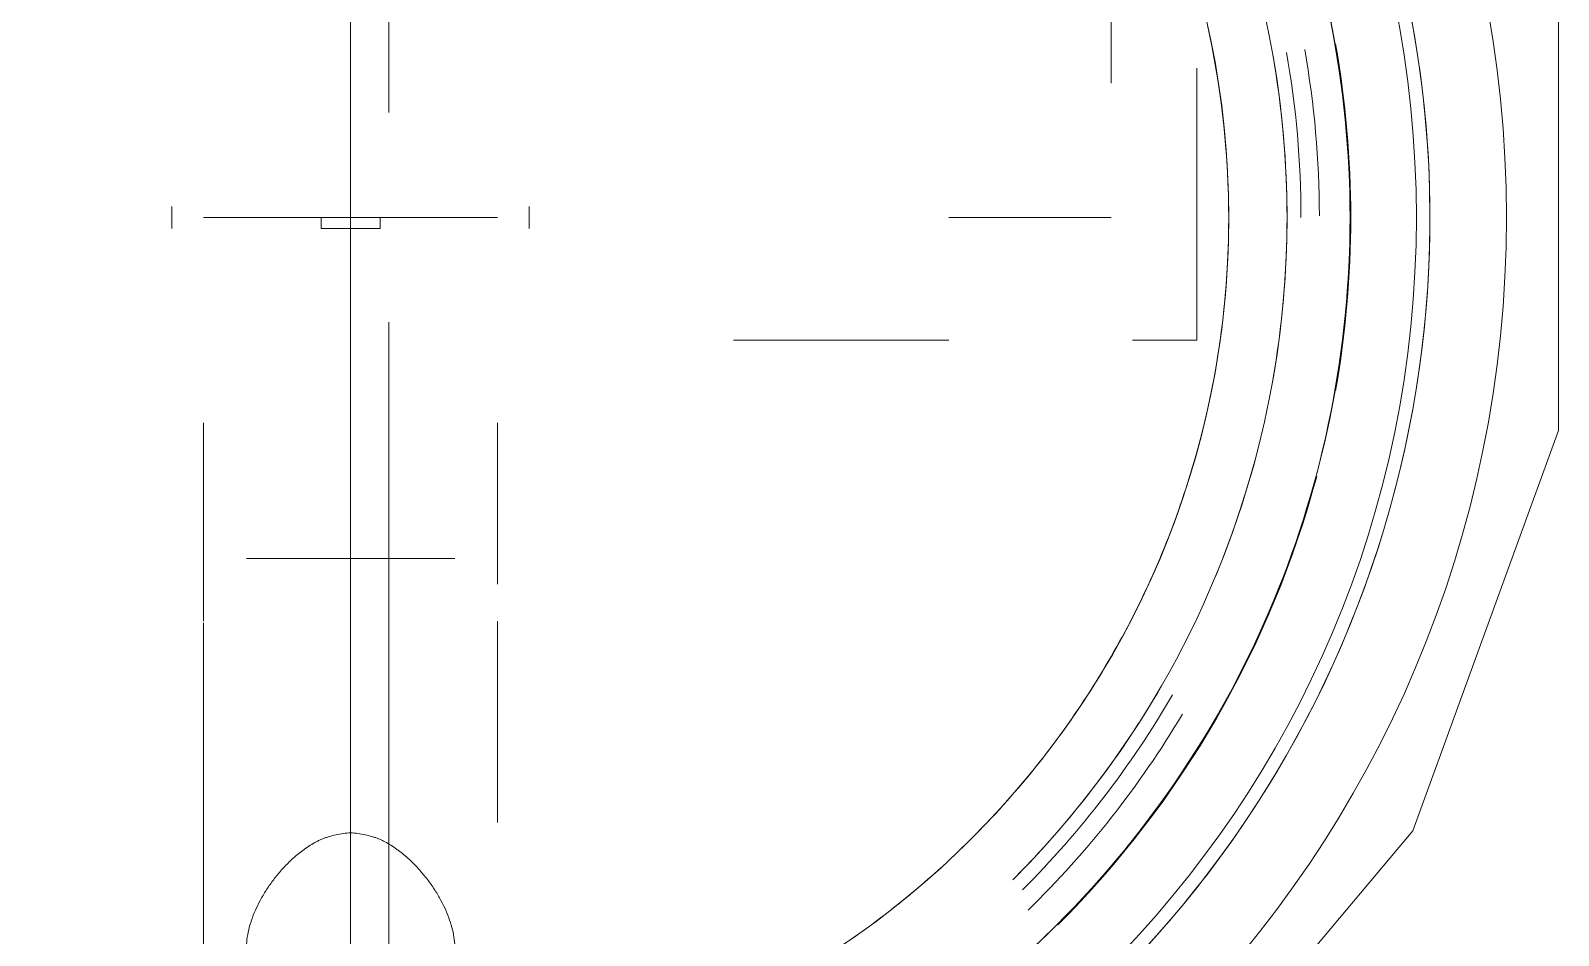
# Model space of a CAD drawing. Header units: metres. Extents: x 149 to 429, y -3 to 162.
# Drawn here: x 355.9217 to 356.0462, y 96.0434 to 96.1172 of the extents above; entities that cross this region are included whole.
import ezdxf

# ---------------------------------------------------------------- set-up
doc = ezdxf.new("R2010")
doc.units = ezdxf.units.M
doc.layers.add('P-SANR-FIXT', color=7, linetype='Continuous', lineweight=5)

# ---------------------------------------------------------------- blocks, each defined once
blk = doc.blocks.new('Bomba Jacuzzi1 - 15B-T 1_1_2CV TRIF_220_380V _1 1_2CV_-V121-TÉRREO 1_20 - Dependente 2')
at = {"layer": 'P-SANR-FIXT', "color": 7, "lineweight": 15, "true_color": 0xfcfcfc}
for p, q in [((0.0009000000000000002, 0.01457100000000055), (-0.0009000000000000002, 0.01457100000000055)), ((-0.0009000000000000002, 0.01457100000000057), (0.0009000000000000002, 0.01457100000000057)), ((0, 0.01037671638814568), (0, 0.01157372325059615)), ((0, 0.0103767163881457), (0, 0.01157372325059616)), ((0, 0.008472553452177753), (0, 0.01037671638814568)), ((0, 0.008472553452177779), (0, 0.0103767163881457)), ((0, 0.005991000000000541), (0, 0.008472553452177753)), ((0, 0.003101169798418991), (0, 0.008472553452177779)), ((0, 0.006000000000000543), (0, 0.005795554957734937)), ((0, 0.006000000000000543), (0, 0.005795554957734949)), ((0, 0.006000000000000543), (0, 0.00424264068711982)), ((0, 0.006000000000000543), (0, 0.005795554957734947)), ((0, 0.003101169798418946), (0, 0.005991000000000541)), ((0, 0.005795554957734937), (0, 0.00300000000000049)), ((0, 0.005795554957734949), (0, 0.00519615242270717)), ((0, 0.005795554957734947), (0, 0.003000000000000529)), ((0, 0.00519615242270717), (0, 0.00424264068711982)), ((0, 0.00424264068711982), (0, 0.003000000000000535)), ((0, 0.00424264068711982), (0, 0.003000000000000535)), ((0, 5.434613364809774e-16), (0, 0.003101169798418946)), ((0, 5.920351181898363e-16), (0, 0.003101169798418991)), ((0, 0.00300000000000049), (0, 0.001552914270615608)), ((0, 0.003000000000000535), (0, 0.001552914270615657)), ((0, 0.003000000000000535), (0, 0.001552914270615657)), ((0, 0.003000000000000529), (0, 0.001552914270615656)), ((-0.0008999999999999983, 0.002397915761656867), (0, 0.002397915761656867)), ((-0.0008999999999999985, 0.00122474487139208), (-0.0008999999999999985, 0.002397915761656827)), ((0, 0.00239791576165687), (0, -0.002397915761655767)), ((0, 0.002397915761656902), (0, 0.001224744871392155)), ((0, 0.001552914270615608), (0, 4.811141272796937e-16)), ((0, 0.001552914270615657), (0, 5.324750852820893e-16)), ((0, 0.001552914270615657), (0, 5.324750852820893e-16)), ((0, 0.001552914270615656), (0, 5.344048324617012e-16)), ((-0.01000000000005123, 5.63639801498539e-16), (-0.05850484619845066, 5.63639801498539e-16)), ((-0.05850484619842666, 5.449880546848363e-16), (-0.01000000000002588, 5.449880546848363e-16)), ((-0.01000000000002586, 5.236717726120333e-16), (-0.05850484619842666, 5.236717726120333e-16)), ((-0.0008999999999999985, 5.129512418594716e-16), (-0.0008999999999999985, 0.00122474487139208)), ((-0.0008999999999999985, -0.001224744871391053), (-0.0008999999999999985, 5.129512418594716e-16)), ((0, 0.001224744871392155), (0, 5.916923405323593e-16)), ((0.02499999999999607, 5.63639801498539e-16), (-2.560811562801746e-14, 5.63639801498539e-16)), ((0, 5.204846766161375e-16), (0, -0.001083819415535427)), ((0, 5.463952411276528e-16), (0, -0.001083819415535377)), ((0, -0.00310116979841786), (0, 5.434613364809774e-16)), ((0, -0.003101169798417811), (0, 5.920351181898363e-16)), ((0, 4.811141272796937e-16), (0, -0.001552914270614643)), ((0, 5.324750852820893e-16), (0, -0.001552914270614592)), ((0, 5.916923405323593e-16), (0, -0.001224744871390974)), ((0, 5.324750852820893e-16), (0, -0.001552914270614592)), ((0, 5.344048324617012e-16), (0, -0.001552914270614587)), ((-0.0008999999999999985, -0.002397915761655797), (-0.0008999999999999985, -0.001224744871391053)), ((0, -0.001083819415535427), (0, -0.002131980982046344)), ((0, -0.001083819415535377), (0, -0.002131980982046272)), ((0, -0.001224744871390974), (0, -0.002397915761655727)), ((0, -0.002397915761655765), (-0.0008999999999999983, -0.002397915761655765)), ((0, -0.001552914270614643), (0, -0.002999999999999512)), ((0, -0.001552914270614592), (0, -0.002999999999999464)), ((0, -0.001552914270614592), (0, -0.002999999999999464)), ((0, -0.001552914270614587), (0, -0.002999999999999461)), ((0, -0.002131980982046344), (0, -0.00310999999999951)), ((0, -0.002131980982046272), (0, -0.003109999999999424)), ((0, -0.002999999999999512), (0, -0.005196152422706123)), ((0, -0.002999999999999464), (0, -0.00599999999999946)), ((0, -0.002999999999999464), (0, -0.004242640687118748)), ((0, -0.002999999999999461), (0, -0.004242640687118744)), ((0, -0.01037671638814461), (0, -0.00310116979841786)), ((0, -0.005990999999999429), (0, -0.003101169798417811)), ((0, -0.004242640687118748), (0, -0.005795554957733871)), ((0, -0.004242640687118744), (0, -0.00599999999999946)), ((0, -0.005196152422706123), (0, -0.005795554957733887)), ((0, -0.005795554957733887), (0, -0.00599999999999946)), ((0, -0.005795554957733871), (0, -0.00599999999999946)), ((0, -0.008472553452176634), (0, -0.005990999999999429)), ((0, -0.01037671638814459), (0, -0.008472553452176634)), ((0, -0.01157372325059509), (0, -0.01037671638814461)), ((0, -0.01157372325059508), (0, -0.01037671638814459)), ((-0.0009000000000000002, -0.01457099999999947), (0.0009000000000000002, -0.01457099999999947)), ((0.0009000000000000002, -0.01457099999999945), (-0.0009000000000000002, -0.01457099999999945))]:
    blk.add_line(p, q, dxfattribs=at)
at = {"layer": 'P-SANR-FIXT', "color": 7, "lineweight": 15, "true_color": 0xf8f8f8}
for p, q in [((-0.03305458530383094, 0.01198199999993958), (-0.06769895816829576, 0.01198199999993958)), ((-0.01675258606049247, 0.01198199999993958), (-0.03292027443965817, 0.01198199999993958)), ((-0.0278, 0.006010407640086194), (-0.0278, 0.004250000000000541)), ((-0.0278, 0.00601040764008618), (-0.0278, 5.314761940502449e-16)), ((-0.0278, 0.005795554957734927), (-0.0278, 0.006000000000000543)), ((-0.0278, 0.00579555495773496), (-0.0278, 0.006000000000000543)), ((-0.0278, 0.005196152422707127), (-0.0278, 0.005795554957734927)), ((-0.0278, 0.003000000000000569), (-0.0278, 0.00579555495773496)), ((-0.0278, 0.003000000000000454), (-0.0278, 0.005196152422707127)), ((-0.0278, 0.004250000000000541), (-0.0278, 5.459563935426076e-16)), ((-0.0278, 4.383442546046611e-16), (-0.0278, 0.003000000000000454)), ((-0.0278, 0.001552914270615697), (-0.0278, 0.003000000000000569)), ((-0.0278, 5.752449579571219e-16), (-0.0278, 0.001552914270615697)), ((-0.0278, -0.002199961883370876), (-0.0278, -0.006010407640085101)), ((-0.0278, -0.002199961883370891), (-0.0278, -0.004249999999999462)), ((-0.0278, -0.005795554957733897), (-0.0278, -0.00299999999999955)), ((-0.0278, -0.004242640687118718), (-0.0278, -0.002999999999999435)), ((-0.0278, -0.005196152422706076), (-0.0278, -0.004242640687118718)), ((-0.0278, -0.004249999999999462), (-0.0278, -0.006010407640085114)), ((-0.0278, -0.00599999999999946), (-0.0278, -0.005196152422706076)), ((-0.0278, -0.00599999999999946), (-0.0278, -0.005795554957733897)), ((-0.0278, -0.006010407640085101), (-0.0278, -0.008210369523456535)), ((-0.0278, -0.006010407640085114), (-0.0278, -0.008499999999999461)), ((-0.0278, -0.008210369523456535), (-0.0278, -0.008499999999999461)), ((-0.04931073422829741, -0.01198200000007819), (-0.03292027443965817, -0.01198200000007819)), ((-0.02989966485167243, -0.01198200000007819), (-0.01675258606049247, -0.01198200000007819))]:
    blk.add_line(p, q, dxfattribs=at)
at = {"layer": 'P-SANR-FIXT', "color": 7, "lineweight": 15, "true_color": 0xfbfbfb}
for p, q in [((0, 0.01157372325059615), (0, 0.01198200000000053)), ((0, 0.01157372325059616), (0, 0.01198200000000053)), ((0, -0.01198199999999948), (0, -0.01157372325059509)), ((0, -0.01198199999999948), (0, -0.01157372325059508))]:
    blk.add_line(p, q, dxfattribs=at)
at = {"layer": 'P-SANR-FIXT', "color": 7, "lineweight": 15, "true_color": 0xfafafa}
for p, q in [((-0.0278, 0.008500000000000544), (-0.0278, 0.006010407640086194)), ((-0.0278, 0.008500000000000544), (-0.0278, 0.008210369523457616)), ((-0.0278, 0.008210369523457616), (-0.0278, 0.007361215932168257)), ((-0.0278, 0.007361215932168257), (-0.0278, 0.00601040764008618)), ((-0.0278, 5.459563935426076e-16), (-0.0278, -0.002199961883370876)), ((-0.0278, 5.314761940502449e-16), (-0.0278, -0.002199961883370891)), ((-0.0278, -0.001552914270614681), (-0.0278, 4.383442546046611e-16)), ((-0.0278, -0.001552914270614549), (-0.0278, 5.752449579571219e-16)), ((-0.0278, -0.00299999999999955), (-0.0278, -0.001552914270614681)), ((-0.0278, -0.002999999999999435), (-0.0278, -0.001552914270614549)), ((-0.05611845926592463, -0.003109999999999437), (-0.01000000000005122, -0.003109999999999437)), ((-0.05611845926590057, -0.003109999999999475), (-0.01000000000002588, -0.003109999999999475)), ((-0.01000000000002588, -0.003109999999999457), (-0.05611845926590057, -0.003109999999999457))]:
    blk.add_line(p, q, dxfattribs=at)
at = {"layer": 'P-SANR-FIXT', "color": 254, "lineweight": 15, "true_color": 0xe0e0e0}
for p, q in [((-0.08689609248962615, 1.353583911622991e-16), (0.0868960924896132, 1.353583911622992e-16)), ((-0.01000000000000001, -0.03122211389559273), (-0.01000000000000001, -0.04879036790187178)), ((0, -0.04879036790188279), (0, -0.0619999999999997)), ((0.03579571668968001, -0.0619999999999997), (0.0109322728039117, -0.0619999999999997)), ((-0.009999999999824469, -0.06900000000007095), (0.01216656166905159, -0.06900000000007095))]:
    blk.add_line(p, q, dxfattribs=at)
at = {"layer": 'P-SANR-FIXT', "color": 254, "lineweight": 15, "true_color": 0xd3d3d3}
for p, q in [((-0.008544654774432017, -0.003109999999999865), (-0.0863477155796277, -0.003109999999999865)), ((0.08634771557961472, -0.003109999999999865), (0.00854465477441904, -0.003109999999999865))]:
    blk.add_line(p, q, dxfattribs=at)
at = {"layer": 'P-SANR-FIXT', "color": 7, "lineweight": 15, "true_color": 0xefefef}
blk.add_line((0.01093227280391171, -0.0619999999999997), (0.03579571668968001, -0.0619999999999997), dxfattribs=at)
at = {"layer": 'P-SANR-FIXT', "color": 7, "lineweight": 15, "true_color": 0xf3f3f3}
blk.add_line((-0.01000000000000001, -0.06374768774327831), (-0.01000000000000001, -0.06899999999999967), dxfattribs=at)
at = {"layer": 'P-SANR-FIXT', "color": 254, "lineweight": 15, "true_color": 0xe9e9e9}
blk.add_line((-0.01000000000000001, -0.06374768774327863), (-0.01000000000000001, -0.06899999999999967), dxfattribs=at)
at = {"layer": 'P-SANR-FIXT', "color": 9, "lineweight": 15, "true_color": 0xc0c0c0, "flags": 128}
blk.add_lwpolyline([(-0.1000000000000001, -4.677232062027236e-16), (-0.0939692626419592, -0.03420201273505644), (-0.07660444649742097, -0.06427875796631592), (-0.05000000467080871, -0.08660253633340455), (-0.01736482548615584, -0.09848077070137164), (0.01736480680292023, -0.09848077070137147), (0.04999998598757299, -0.08660253633340408), (0.07660442781418506, -0.0642787579663152), (0.093969243958723, -0.03420201273505556), (0.09999998131676352, 4.695065816975192e-16)], dxfattribs=at)
at = {"layer": 'P-SANR-FIXT', "color": 9, "lineweight": 15, "true_color": 0xc0c0c0}
for centre, radius, start, end in [((0, 1.023625628704395e-16), 0.08689609248961411, 359.9999999999994, 179.9999999999995), ((0, 1.127187232441429e-16), 0.08149000000000008, 359.9999999999996, 179.9999999999996), ((0, 1.127187232441429e-16), 0.07159999999999996, 7.824164516400251e-13, 180.0000000000004), ((0, 1.023625628704395e-16), 0.0868960924896141, 179.9999999999999, 359.9999999999994), ((0, 1.127187232441429e-16), 0.08149000000000009, 179.9999999999996, 359.9999999999991), ((0, 1.127187232441429e-16), 0.07159999999999996, 180.0000000000008, 4.071109992273301e-13)]:
    blk.add_arc(centre, radius, start, end, dxfattribs=at)
at = {"layer": 'P-SANR-FIXT', "color": 254, "lineweight": 15, "true_color": 0xd3d3d3}
for centre, radius, start, end in [((0, 1.290458026391406e-16), 0.08689609248961411, 359.9999999999994, 179.9999999999995), ((0, 1.290458026391406e-16), 0.0868960924896141, 179.9999999999999, 359.9999999999994), ((0, 1.431086360526023e-16), 0.07635299999999993, 224.9999999999996, 239.9569789395076), ((0, 2.167599433278156e-16), 0.07634999999999995, 224.9999999999996, 254.9999999999996), ((0, 2.19957385638736e-16), 0.07635000000000004, 225.0000000000001, 255), ((0, 3.521183344901147e-16), 0.07898999999999994, 224.3689692603676, 239.1586256804902), ((0, 3.182787366995399e-16), 0.08154999999999993, 224.9999999999996, 254.9999999999996), ((0, 3.214761790104603e-16), 0.08155000000000005, 225.0000000000001, 255), ((0, 1.431086360526023e-16), 0.07635299999999998, 247.4999999999995, 292.4999999999995), ((0, 2.167599433278156e-16), 0.07634999999999997, 260.0127165999993, 279.9872834), ((0, 2.19957385638736e-16), 0.07634999999999999, 260.0127165999996, 279.9872834000004), ((0, 3.182787366995399e-16), 0.08154999999999998, 260.0127165999971, 279.9872834000021), ((0, 3.214761790104603e-16), 0.08155, 260.0127165999975, 279.9872834000025)]:
    blk.add_arc(centre, radius, start, end, dxfattribs=at)
at = {"layer": 'P-SANR-FIXT', "color": 254, "lineweight": 15, "true_color": 0xe0e0e0}
for centre, radius, start, end in [((0, 4.197975300712642e-16), 0.07748999999999995, 224.9999999999996, 239.8482480200771), ((0, 4.229949723821846e-16), 0.07749000000000006, 225.0000000000001, 239.8482480200776), ((0, 3.553157768010351e-16), 0.07899000000000009, 224.368969260368, 239.1586256804906), ((0, 3.521183344901147e-16), 0.07899, 270.0966281779976, 279.9784075491851)]:
    blk.add_arc(centre, radius, start, end, dxfattribs=at)
at = {"layer": 'P-SANR-FIXT', "color": 254, "lineweight": 15, "true_color": 0xe9e9e9}
for centre, radius, start, end in [((0, 4.197975300712642e-16), 0.07748999999999993, 269.9999999999996, 279.9872833999774), ((0, 4.229949723821846e-16), 0.07748999999999998, 270, 279.9872833999778), ((0, 3.553157768010351e-16), 0.07898999999999999, 270.0966281779979, 279.9784075491855)]:
    blk.add_arc(centre, radius, start, end, dxfattribs=at)
at = {"layer": 'P-SANR-FIXT', "color": 9, "lineweight": 15, "true_color": 0xc0c0c0}
for centre, major_axis, ratio, start_param, end_param in [((-8.872786700619351e-06, 1.194313342431606e-16), (1.85329449417384e-09, 0.09424203516568411), 0.9999999532919074, 4.712389000049942, 7.853981653639738), ((-8.872786700619351e-06, 1.194313342431606e-16), (1.853288258245072e-09, 0.09424203516568413), 0.9999999532919074, 1.570796346460093, 4.712389000049876), ((-3.064626870619938e-06, 1.531878561429779e-16), (0, 0.08799999999999779), 0.9999999532919058, 1.570796326794898, 3.976240007414957), ((6.456456463216353e-18, 1.709992020943752e-16), (0, 0.08799999999999772), 0.9999999532919074, 1.606865268131797, 3.97619431457796)]:
    blk.add_ellipse(centre, major_axis=major_axis, ratio=ratio, start_param=start_param, end_param=end_param, dxfattribs=at)
for points, knots in [([(-0.08149, 6.915610263412785e-16), (-0.08148999999999998, 0.005333582773260973), (-0.08043936840709714, 0.01600059014543053), (-0.0757721031800545, 0.0313863415192503), (-0.06819284841398482, 0.04556576560923738), (-0.05799301510907046, 0.05799445858359879), (-0.04556408001983154, 0.0681929903311892), (-0.02665942578964575, 0.0783037554691922), (7.537335626577962e-07, 0.08361310612496461), (0.03199919312469778, 0.07724569004400805), (0.05912412820276933, 0.05912064882930373), (0.07724849923916756, 0.03199308827359808), (0.0814900000000001, 0.01066357034138363), (0.08149000000000003, -6.285110452919352e-16)], [-1, -1, -1, -1, -0.9375, -0.875, -0.8125, -0.75, -0.6875, -0.625, -0.5, -0.375, -0.25, -0.125, 0, 0, 0, 0]), ([(0.07160000000000001, 8.170372942311886e-16), (0.07159999999999996, 0.004996843003584869), (0.07055012434632335, 0.01499139778632501), (0.06589111025518522, 0.02933330300252009), (0.05835243489548379, 0.04239177096085897), (0.04826334414661269, 0.05359771425668258), (0.0360648502580706, 0.0624614457847582), (0.02229012284592068, 0.06859358641576921), (0.002624721371722811, 0.07278074740840991), (-0.02278000513027219, 0.07011875253094395), (-0.04933087644795584, 0.05478847502356465), (-0.06735058388932334, 0.02998633844027752), (-0.0716000000000001, 0.009997411137902276), (-0.07160000000000001, -3.300021714225388e-16)], [-1, -1, -1, -1, -0.9333333333333333, -0.8666666666666667, -0.8, -0.7333333333333333, -0.6666666666666666, -0.6, -0.5333333333333333, -0.4, -0.2666666666666667, -0.1333333333333333, 0, 0, 0, 0]), ([(0.08149, -6.512403850954116e-16), (0.08148999999999997, -0.005331785170691825), (0.08044018347857498, -0.0159962075207034), (0.07577345726074407, -0.03138322580897823), (0.06819486301830606, -0.04556270254235167), (0.05799556549671066, -0.05799192230404528), (0.04556708016979629, -0.06819098187628486), (0.02666286868296153, -0.07830258590981386), (2.917092179272419e-06, -0.08361310525599641), (-0.03199578100517066, -0.07724709681733986), (-0.05912158446045693, -0.05912325027610014), (-0.07724687002309763, -0.03199649235308241), (-0.08149000000000008, -0.01066716554652141), (-0.08149000000000003, 7.048153727318152e-16)], [-1, -1, -1, -1, -0.9375, -0.875, -0.8125, -0.75, -0.6875, -0.625, -0.5, -0.375, -0.25, -0.125, 0, 0, 0, 0]), ([(-0.07160000000000001, -8.162617680635638e-16), (-0.07159999999999994, -0.004998705568951706), (-0.0705492235242164, -0.01499593211006942), (-0.06588961795123277, -0.02933649530441696), (-0.05835022473143901, -0.0423948629436537), (-0.04826056498655445, -0.05360020190055405), (-0.03606161013376021, -0.06246332051961071), (-0.02228656631151024, -0.06859474071664154), (-0.002620951118988878, -0.07278088395454108), (0.02278365785610294, -0.07011757158513147), (0.04933365487162434, -0.05478591583913355), (0.06735238439740708, -0.02998283883067848), (0.07160000000000011, -0.009993686007168193), (0.07160000000000001, 8.136043921913583e-16)], [-1, -1, -1, -1, -0.9333333333333333, -0.8666666666666667, -0.8, -0.7333333333333333, -0.6666666666666666, -0.6, -0.5333333333333333, -0.4, -0.2666666666666667, -0.1333333333333333, 0, 0, 0, 0])]:
    blk.add_open_spline(points, degree=3, knots=knots, dxfattribs=at)
at = {"layer": 'P-SANR-FIXT', "color": 7, "lineweight": 15, "true_color": 0xf8f8f8}
for points in [[(-0.05806776862387159, 0.008308862457097662), (-0.05859147141196695, 0.008433843859627714), (-0.05910385665182549, 0.008500000000000537), (-0.05960809086900006, 0.008500000000000544)], [(-0.05647220719153353, 0.007762677085492723), (-0.05700904549944404, 0.008000074389880329), (-0.05754406583577622, 0.008183881054567611), (-0.05806776862387159, 0.008308862457097662)], [(-0.05960809086900015, -0.008499999999999461), (-0.0591038566518256, -0.008499999999999466), (-0.05859147141196705, -0.008433843859626654), (-0.05806776862387165, -0.008308862457096602)]]:
    blk.add_open_spline(points, degree=3, dxfattribs=at)
for points, knots in [([(-0.05328316967261382, 0.005709770485345062), (-0.05341060920134753, 0.00582214157842237), (-0.05366693299293188, 0.006040152430708586), (-0.05406204233072649, 0.006344460298124138), (-0.05446152360323272, 0.006629092265072888), (-0.05486087237473806, 0.006895909724154453), (-0.05526113625332776, 0.007143543665123086), (-0.05580047756730351, 0.007445833965120593), (-0.05620378803757827, 0.007643978433298919), (-0.05647220719153353, 0.007762677085492723)], [-0.5714285714285714, -0.5714285714285714, -0.5714285714285714, -0.5714285714285714, -0.5357142857142857, -0.5, -0.4642857142857143, -0.4285714285714285, -0.3928571428571428, -0.3571428571428571, -0.2857142857142857, -0.2857142857142857, -0.2857142857142857, -0.2857142857142857]), ([(-0.05015805237809574, 4.482369913915954e-16), (-0.05018410968368835, 0.0004065371309219415), (-0.05026545364162143, 0.00100077194560064), (-0.05043401309452803, 0.001657582564404137), (-0.05055171320786185, 0.002021493977603425), (-0.05064975660982417, 0.002288627504256611), (-0.05076133972154682, 0.0025492898694976), (-0.05093020143339642, 0.002887758579070326), (-0.05117108104499001, 0.003294489975500336), (-0.05143710855725647, 0.003680545222152652), (-0.05165648369473458, 0.003977602865478043), (-0.05176597068468344, 0.004122531902826046), (-0.05182120811107167, 0.00419391355377918)], [-1, -1, -1, -1, -0.9285714285714286, -0.8928571428571428, -0.875, -0.8571428571428571, -0.8392857142857142, -0.8214285714285714, -0.7857142857142857, -0.75, -0.7321428571428572, -0.7142857142857143, -0.7142857142857143, -0.7142857142857143, -0.7142857142857143]), ([(-0.05182120811107158, -0.004193913553777991), (-0.05176597068468335, -0.004122531902824856), (-0.05165648369473448, -0.003977602865476851), (-0.05143710855725635, -0.003680545222151438), (-0.05117108104498996, -0.003294489975499097), (-0.05093020143339631, -0.002887758579069051), (-0.05076133972154675, -0.002549289869496375), (-0.05068695098039828, -0.0023755149593357), (-0.05065201322811745, -0.00228754897735334)], [-0.2857142857142857, -0.2857142857142857, -0.2857142857142857, -0.2857142857142857, -0.2678571428571428, -0.25, -0.2142857142857143, -0.1785714285714285, -0.1607142857142857, -0.1428571428571428, -0.1428571428571428, -0.1428571428571428, -0.1428571428571428]), ([(-0.05806776862387165, -0.008308862457096602), (-0.05754406583577625, -0.008183881054566551), (-0.0567415353312779, -0.007908171057535619), (-0.05580047756730357, -0.007445833965119508), (-0.05526113625332772, -0.007143543665121998), (-0.05499429366760128, -0.006978454371142904), (-0.05486102489258544, -0.006892712471134535)], [-0.8571428571428571, -0.8571428571428571, -0.8571428571428571, -0.8571428571428571, -0.7142857142857143, -0.6428571428571428, -0.6071428571428571, -0.5714285714285714, -0.5714285714285714, -0.5714285714285714, -0.5714285714285714])]:
    blk.add_open_spline(points, degree=3, knots=knots, dxfattribs=at)
at = {"layer": 'P-SANR-FIXT', "color": 7, "lineweight": 15, "true_color": 0xfafafa}
for points, knots in [([(-0.05182120811107167, 0.00419391355377918), (-0.05187644553745989, 0.004265295204732314), (-0.05198790825306393, 0.004405892771196845), (-0.05222078143128375, 0.004677385158163585), (-0.05252438215436961, 0.005000664458613509), (-0.05290229582052958, 0.005365925872244736), (-0.05315573014388011, 0.005597399392267753), (-0.05328316967261382, 0.005709770485345062)], [-0.7142857142857143, -0.7142857142857143, -0.7142857142857143, -0.7142857142857143, -0.6964285714285714, -0.6785714285714286, -0.6428571428571428, -0.6071428571428571, -0.5714285714285714, -0.5714285714285714, -0.5714285714285714, -0.5714285714285714]), ([(-0.05065201322811745, -0.00228754897735334), (-0.05061707547583662, -0.00219958299537098), (-0.05055171320786177, -0.002021493977602213), (-0.05043401309452793, -0.001657582564402929), (-0.05026545364162133, -0.001000771945599553), (-0.05018410968368834, -0.0004065371309209557), (-0.05015805237809575, 4.481036508445871e-16)], [-0.1428571428571428, -0.1428571428571428, -0.1428571428571428, -0.1428571428571428, -0.125, -0.1071428571428571, -0.07142857142857142, 0, 0, 0, 0]), ([(-0.05328316967261375, -0.005709770485343954), (-0.05315573014388004, -0.005597399392266637), (-0.05290229582052954, -0.005365925872243595), (-0.05252438215436964, -0.00500066445861239), (-0.05222078143128368, -0.004677385158162411), (-0.05198790825306386, -0.004405892771195656), (-0.05187644553745981, -0.004265295204731125), (-0.05182120811107158, -0.004193913553777991)], [-0.4285714285714285, -0.4285714285714285, -0.4285714285714285, -0.4285714285714285, -0.3928571428571428, -0.3571428571428571, -0.3214285714285714, -0.3035714285714285, -0.2857142857142857, -0.2857142857142857, -0.2857142857142857, -0.2857142857142857])]:
    blk.add_open_spline(points, degree=3, knots=knots, dxfattribs=at)
blk.add_open_spline([(-0.05486102489258544, -0.006892712471134535), (-0.0547277561175696, -0.006806970571126165), (-0.05446152360323272, -0.006629092265071783), (-0.05406204233072645, -0.006344460298123034), (-0.05366693299293185, -0.006040152430707494), (-0.05341060920134747, -0.00582214157842127), (-0.05328316967261375, -0.005709770485343954)], degree=3, dxfattribs=at)

msp = doc.modelspace()

# ---------------------------------------------------------------- block references
at = {"layer": 'P-SANR-FIXT', "color": 254, "lineweight": 15, "true_color": 0xd3d3d3, "rotation": 89.99999999999915}
msp.add_blockref('Bomba Jacuzzi1 - 15B-T 1_1_2CV TRIF_220_380V _1 1_2CV_-V121-TÉRREO 1_20 - Dependente 2', (355.9477551441037, 96.10195853299291), dxfattribs=at)

doc.saveas('drawing.dxf')
